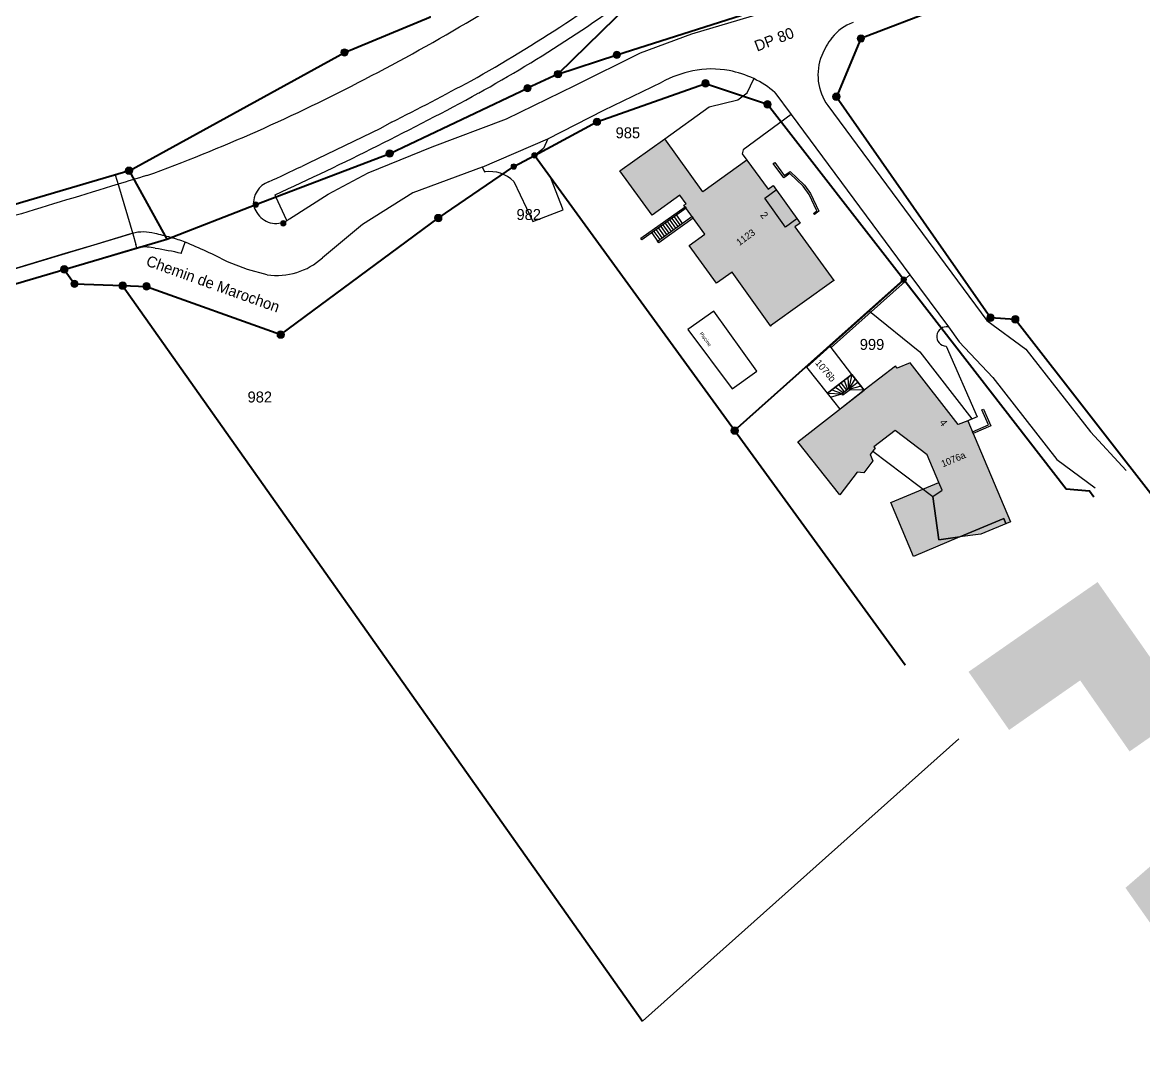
# Model space of a CAD drawing. Header units: metres. Extents: x 2505440 to 2506447, y 1143775 to 1144625.
# Drawn here: x 2505837.4 to 2505960.1, y 1143931.2 to 1144043 of the extents above; entities that cross this region are included whole.
import ezdxf
from ezdxf.lldxf.tags import DXFTag

# ---------------------------------------------------------------- set-up
doc = ezdxf.new("R2010")
doc.units = ezdxf.units.M
doc.layers.add('Cadasrte - Point limite', color=7, linetype='Continuous')
for name, color, linetype, lineweight in [('Cadastre - Bâtiment', 7, 'Continuous', 25), ('Cadastre - N°ECA', 7, 'Continuous', 15), ('Cadastre - N°parcelle', 7, 'Continuous', 15), ('Cadastre - N°police', 7, 'Continuous', 15), ('Cadastre - Parcelle', 7, 'Continuous', 40), ('Cadastre - Point limite', 7, 'Continuous', 0)]:
    doc.layers.add(name, color=color, linetype=linetype, lineweight=lineweight)
doc.layers.add('Cadastre - Nature', color=253, linetype='Rang de pavé 2019', lineweight=25, true_color=0x999999)
doc.layers.add('Cadastre - Objet divers', color=253, linetype='Continuous', lineweight=25, true_color=0x999999)
doc.styles.add('01_ECA_2019', font='', dxfattribs={"height": 0.4})
doc.styles.add('01_N°Police_2019', font='txt', dxfattribs={"height": 0.8})
doc.styles.add('01_Parcelle_2019', font='', dxfattribs={"height": 0.658})
doc.styles.get('01_ECA_2019').set_extended_font_data('Cadastra')
doc.styles.get('01_Parcelle_2019').set_extended_font_data('Cadastra')
tags = doc.linetypes.add('HIDDEN', pattern=[6, 4, -2]).pattern_tags.tags
tags[6:7] = [DXFTag(74, 4), DXFTag(75, 0), DXFTag(340, '0'), DXFTag(46, 0.0), DXFTag(50, 0.0), DXFTag(44, 0.0), DXFTag(45, 0.0)]
tags[4:5] = [DXFTag(74, 4), DXFTag(75, 0), DXFTag(340, '0'), DXFTag(46, 0.0), DXFTag(50, 0.0), DXFTag(44, 0.0), DXFTag(45, 0.0)]
tags = doc.linetypes.add('LINETYPE012', pattern=[8, 4, -4]).pattern_tags.tags
tags[6:7] = [DXFTag(74, 4), DXFTag(75, 0), DXFTag(340, '0'), DXFTag(46, 0.0), DXFTag(50, 0.0), DXFTag(44, 0.0), DXFTag(45, 0.0)]
tags[4:5] = [DXFTag(74, 4), DXFTag(75, 0), DXFTag(340, '0'), DXFTag(46, 0.0), DXFTag(50, 0.0), DXFTag(44, 0.0), DXFTag(45, 0.0)]
tags = doc.linetypes.add('Rang de pavé 2019', pattern=[1, 0.5, -0.5]).pattern_tags.tags
tags[6:7] = [DXFTag(74, 4), DXFTag(75, 0), DXFTag(340, '0'), DXFTag(46, 0.0), DXFTag(50, 0.0), DXFTag(44, 0.0), DXFTag(45, 0.0)]
tags[4:5] = [DXFTag(74, 4), DXFTag(75, 0), DXFTag(340, '0'), DXFTag(46, 0.0), DXFTag(50, 0.0), DXFTag(44, 0.0), DXFTag(45, 0.0)]

# ---------------------------------------------------------------- blocks, each defined once
blk = doc.blocks.new('Cheville', base_point=(9.461, 59.844))
at = {"layer": 'Cadastre - Point limite', "linetype": 'Continuous', "true_color": 0xfefefe}
blk.add_hatch(color=7, dxfattribs=at).paths.add_polyline_path([(9.629, 59.844, -1), (9.293, 59.844, -1)])
at = {"layer": 'Cadastre - Point limite', "lineweight": 0, "ltscale": 6}
blk.add_circle((9.461, 59.844), 0.168, dxfattribs=at)
blk = doc.blocks.new('2')
at = {"layer": 'Cadasrte - Point limite', "color": 7, "ltscale": 0.5}
blk.add_circle((0, 0), 0.05, dxfattribs=at)
at = {"layer": 'Cadastre - Point limite'}
blk.add_blockref('Cheville', (0, 0), dxfattribs=at)
blk = doc.blocks.new('6')
at = {"layer": 'Cadasrte - Point limite', "color": 7, "ltscale": 0.5}
blk.add_circle((0, 0), 0.0028, dxfattribs=at)
blk = doc.blocks.new('Borne', base_point=(9.461, 69.945))
at = {"layer": 'Cadastre - Point limite', "linetype": 'Continuous', "true_color": 0xfefefe}
blk.add_hatch(color=7, dxfattribs=at).paths.add_polyline_path([(9.695, 69.945, -1), (9.227, 69.945, -1)])
at = {"layer": 'Cadastre - Point limite', "lineweight": 0, "ltscale": 6}
blk.add_circle((9.461, 69.945), 0.234, dxfattribs=at)
blk = doc.blocks.new('1')
at = {"layer": 'Cadasrte - Point limite', "color": 7, "ltscale": 0.5}
blk.add_circle((0, 0), 0.05, dxfattribs=at)
at = {"layer": 'Cadastre - Point limite'}
blk.add_blockref('Borne', (0, 0), dxfattribs=at)

msp = doc.modelspace()

# ---------------------------------------------------------------- hatches: boundary and pattern name
at = {"layer": 'Cadastre - Bâtiment', "linetype": 'Continuous', "true_color": 0xc0c0c0}
h = msp.add_hatch(color=9, dxfattribs=at)
h.paths.add_polyline_path([(2506272.56, 1143959.88), (2506277.26, 1143961.45), (2506277.92, 1143959.5), (2506273.21, 1143957.92)])
h.paths.add_polyline_path([(2506155.41, 1143944.4), (2506153.08, 1143947.77), (2506154.82, 1143948.97), (2506157.15, 1143945.6)])
h.paths.add_polyline_path([(2506247.64, 1143950.26), (2506253.75, 1143952.92), (2506261.48, 1143956.23), (2506264.77, 1143948.33), (2506255.6, 1143944.42), (2506255.03, 1143945.75), (2506250.4, 1143943.78)])
h.paths.add_polyline_path([(2506125.7, 1143969.02), (2506127.09, 1143969.19), (2506126.58, 1143973.25), (2506129.85, 1143973.68), (2506129.83, 1143973.89), (2506132.26, 1143974.2), (2506131.93, 1143976.9), (2506137.02, 1143979.25), (2506138.68, 1143975.62), (2506139.74, 1143967.12), (2506127.17, 1143965.5), (2506126.88, 1143967.65), (2506125.89, 1143967.52)])
h.paths.add_polyline_path([(2506096.18, 1144114.08), (2506107.39, 1144117.85), (2506108.65, 1144114.38), (2506114.38, 1144116.46), (2506116.26, 1144110.95), (2506110.14, 1144108.98), (2506109.78, 1144110.05), (2506098.81, 1144106.33)])
h.paths.add_polyline_path([(2506094.68, 1143893.91), (2506091.95, 1143892.6), (2506090.2, 1143896.28), (2506101.28, 1143901.57), (2506102.87, 1143898.31), (2506106.09, 1143899.85), (2506109.14, 1143893.49), (2506097.51, 1143887.95)])
h.paths.add_polyline_path([(2506425.33, 1143800.8), (2506429.27, 1143801.46), (2506427.31, 1143813.28), (2506434.42, 1143814.44), (2506433.65, 1143819.17), (2506441.27, 1143820.48), (2506442.02, 1143815.7), (2506443.72, 1143815.97), (2506447.08, 1143795.66), (2506426.74, 1143792.29)])
h.paths.add_polyline_path([(2505985.09, 1143994.04), (2505983.15, 1143996.41), (2505986.31, 1143998.98), (2505988.25, 1143996.6)])
h.paths.add_polyline_path([(2505956.46, 1144103.67), (2505960.86, 1144105.39), (2505962.93, 1144100.04), (2505958.52, 1144098.34), (2505957.55, 1144100.86)])
h.paths.add_polyline_path([(2505971.54, 1143988.92), (2505971.94, 1143989.24), (2505980.52, 1143996.14), (2505983.35, 1143992.62), (2505988.27, 1143986.49), (2505984.26, 1143983.24), (2505982.9, 1143984.91), (2505977.95, 1143980.93)])
h.paths.add_polyline_path([(2505955.06, 1143981.82), (2505958.64, 1143976.7), (2505964.92, 1143967.72), (2505958.56, 1143963.29), (2505953.15, 1143971.06), (2505945.38, 1143965.64), (2505940.94, 1143972), (2505950.23, 1143978.47)])
h.paths.add_polyline_path([(2506027.35, 1143881.72), (2506030.79, 1143883.62), (2506031.61, 1143882.12), (2506028.17, 1143880.21)])
h.paths.add_polyline_path([(2505910.39, 1144018.62), (2505912.09, 1144019.86), (2505909.8, 1144023.04), (2505910.03, 1144023.2), (2505909.36, 1144024.13), (2505906.33, 1144021.95), (2505902.8, 1144026.8), (2505907.71, 1144030.31), (2505911.86, 1144024.51), (2505916.69, 1144027.97), (2505919.01, 1144024.79), (2505919.57, 1144025.2), (2505922.51, 1144021.08), (2505921.95, 1144020.67), (2505926.2, 1144014.79), (2505919.29, 1144009.83), (2505915.06, 1144015.72), (2505913.36, 1144014.5)])
h.paths.add_polyline_path([(2505992.56, 1143903.3), (2505999.65, 1143909.01), (2506000.53, 1143907.92), (2506004.61, 1143911.2), (2506005.69, 1143909.86), (2506008.97, 1143905.8), (2506012.71, 1143908.82), (2506015.46, 1143905.4), (2506000.54, 1143893.38)])
h.paths.add_polyline_path([(2505616.6, 1143838.34), (2505620.03, 1143833.62), (2505622.17, 1143830.67), (2505617.58, 1143827.35), (2505612.02, 1143835.02)])
h.paths.add_polyline_path([(2505584.9, 1143859.97), (2505587.22, 1143861.86), (2505590.99, 1143857.21), (2505588.67, 1143855.33)])
h.paths.add_polyline_path([(2505496.29, 1143827.74), (2505491.34, 1143834.35), (2505489.52, 1143836.77), (2505497.95, 1143843.05), (2505502.65, 1143836.74), (2505503.39, 1143835.74), (2505499.43, 1143832.81), (2505500.74, 1143831.04)])
h.paths.add_polyline_path([(2505482.69, 1143835.42), (2505485.21, 1143837.29), (2505488.81, 1143832.45), (2505486.31, 1143830.58)])
h.paths.add_polyline_path([(2505469.34, 1143876.78), (2505475.2, 1143879.76), (2505477.81, 1143881.09), (2505477.88, 1143880.95), (2505479.17, 1143881.64), (2505480.16, 1143879.71), (2505482.85, 1143881.09), (2505486.61, 1143873.7), (2505482.47, 1143871.59), (2505481.44, 1143873.64), (2505473.08, 1143869.4)])
h.paths.add_polyline_path([(2505532.57, 1143872.61), (2505536.1, 1143875.27), (2505541.38, 1143879.25), (2505544.69, 1143874.86), (2505542.11, 1143872.93), (2505544.83, 1143869.28), (2505538.6, 1143864.61)])
h.paths.add_polyline_path([(2506061.21, 1144090.11), (2506058.65, 1144088.53), (2506058.34, 1144089.05), (2506055.53, 1144093.65), (2506058.08, 1144095.21)])
h.paths.add_polyline_path([(2506010.42, 1144124.96), (2506009.61, 1144129.85), (2506012.6, 1144130.34), (2506013.41, 1144125.47)])
h.paths.add_polyline_path([(2506035.19, 1144129.08), (2506032.2, 1144128.58), (2506031.38, 1144133.46), (2506034.38, 1144133.97)])
h.paths.add_polyline_path([(2506012.23, 1144150.82), (2506011.41, 1144155.7), (2506014.41, 1144156.2), (2506015.2, 1144151.31)])
h.paths.add_polyline_path([(2505926.84, 1143991.35), (2505922.28, 1143997.17), (2505929.53, 1144002.8), (2505932.95, 1144005.45), (2505933.13, 1144005.22), (2505934.56, 1144005.8), (2505939.8, 1143999.05), (2505940.86, 1143999.47), (2505945.52, 1143988.42), (2505942.29, 1143987.07), (2505939.97, 1143986.75), (2505934.92, 1143984.62), (2505932.44, 1143990.52), (2505937.69, 1143992.72), (2505936.42, 1143995.74), (2505932.9, 1143998.41), (2505930.59, 1143996.61), (2505930.74, 1143996.42), (2505930.56, 1143996.28), (2505930.18, 1143995.76), (2505930.47, 1143995.07), (2505929.47, 1143993.75), (2505928.74, 1143993.85)])
h.paths.add_polyline_path([(2506000.9, 1143990.87), (2505997.53, 1143995.1), (2505994.47, 1144002.02), (2505992.5, 1144004.52), (2505991.11, 1144007.7), (2505999.4, 1144011.32), (2506007.19, 1143993.61)])
h.paths.add_polyline_path([(2506205.71, 1144043.63), (2506206.5, 1144042.14), (2506202.85, 1144040.2), (2506202.05, 1144041.66)])
h.paths.add_polyline_path([(2506221, 1143963.09), (2506215.48, 1143960.73), (2506214.79, 1143962.35), (2506213.27, 1143965.89), (2506218.78, 1143968.24)])
h.paths.add_polyline_path([(2506162.01, 1143973.6), (2506158.27, 1143981.87), (2506169.59, 1143987.07), (2506169.72, 1143986.73), (2506171.45, 1143983.04), (2506175.93, 1143985.11), (2506179.61, 1143977.11), (2506174.79, 1143974.92), (2506173.72, 1143977.18), (2506169.45, 1143975.17), (2506168.77, 1143976.67)])
h.paths.add_polyline_path([(2505971.46, 1143958.32), (2505973.3, 1143955.71), (2505974.38, 1143954.18), (2505982.05, 1143943.21), (2505974, 1143936.05), (2505966, 1143947.47), (2505961.14, 1143944.06), (2505958.11, 1143948.37), (2505961.72, 1143951.5), (2505965.56, 1143954.19)])
h.paths.add_polyline_path([(2506020.14, 1143960.9), (2506027.44, 1143950.89), (2506013.5, 1143940.69), (2506011.52, 1143943.4), (2506009.11, 1143941.64), (2506003.81, 1143948.96)])
h.paths.add_polyline_path([(2506112.35, 1143970.05), (2506111.12, 1143972.75), (2506116.33, 1143975.1), (2506117.56, 1143972.42)])
h.paths.add_polyline_path([(2505963.51, 1144089.72), (2505962.3, 1144089.24), (2505963.83, 1144085.34), (2505958.96, 1144083.48), (2505957.42, 1144087.38), (2505953.57, 1144085.86), (2505950.63, 1144093.44), (2505960.57, 1144097.27)])
h.paths.add_polyline_path([(2505989.62, 1144152.11), (2505992.6, 1144152.6), (2505993.41, 1144147.71), (2505990.43, 1144147.22)])
h.paths.add_polyline_path([(2505461.99, 1143864.82), (2505468.51, 1143856.55), (2505463.62, 1143852.71), (2505464.24, 1143851.93), (2505464.1, 1143851.81), (2505456.76, 1143846.05), (2505449.63, 1143855.09), (2505456.98, 1143860.88)])
h.paths.add_polyline_path([(2505467.6, 1143999.25), (2505473.15, 1144002.25), (2505472.04, 1144004.31), (2505480.65, 1144008.98), (2505489.54, 1143992.71), (2505480.94, 1143988.01), (2505478.55, 1143992.39), (2505473, 1143989.36)])
h.paths.add_polyline_path([(2505469.95, 1144028.79), (2505478.79, 1144012.44), (2505470.15, 1144007.78), (2505467.79, 1144012.17), (2505462.24, 1144009.18), (2505456.89, 1144019.06), (2505462.43, 1144022.07), (2505461.31, 1144024.13)])
h.paths.add_polyline_path([(2505500.2, 1143972.82), (2505495.8, 1143970.45), (2505491.58, 1143968.18), (2505489.21, 1143972.55), (2505483.68, 1143969.55), (2505478.3, 1143979.47), (2505483.86, 1143982.47), (2505482.75, 1143984.53), (2505491.36, 1143989.18)])
h.paths.add_polyline_path([(2505987.33, 1144128.47), (2505989.15, 1144134.24), (2505995.59, 1144132.2), (2505993.78, 1144126.44)])
h.paths.add_polyline_path([(2506037.14, 1144201.02), (2506038.84, 1144192.17), (2506027.12, 1144189.92), (2506026.33, 1144193.96), (2506024.82, 1144193.66), (2506023.91, 1144198.5)])
h.paths.add_polyline_path([(2505448.24, 1144048.23), (2505448, 1144048.68), (2505446.37, 1144047.79), (2505444.83, 1144050.63), (2505455.14, 1144056.1), (2505457, 1144052.67), (2505458.39, 1144053.42), (2505468.41, 1144034.94), (2505458.41, 1144029.55), (2505457.55, 1144031.11), (2505449.76, 1144026.84), (2505440.48, 1144044)])
h.paths.add_polyline_path([(2505625.49, 1143813.53), (2505626.58, 1143811.98), (2505631.56, 1143815.48), (2505634.21, 1143811.73), (2505637.52, 1143814.02), (2505638.33, 1143812.88), (2505635.03, 1143810.57), (2505635.26, 1143810.24), (2505634.81, 1143809.92), (2505636.77, 1143807.14), (2505632.56, 1143804.16), (2505630.6, 1143806.95), (2505628.96, 1143805.8), (2505626.04, 1143809.97), (2505624.21, 1143808.68), (2505623.63, 1143809.5), (2505620.52, 1143807.32), (2505622.9, 1143803.93), (2505617.25, 1143799.97), (2505617.59, 1143799.5), (2505617.41, 1143799.37), (2505618.71, 1143797.55), (2505615.11, 1143794.97), (2505613.81, 1143796.8), (2505613.44, 1143796.54), (2505608.93, 1143802.87), (2505608.61, 1143803.32), (2505620.61, 1143811.82), (2505621.44, 1143810.66), (2505622.35, 1143811.3)])
h.paths.add_polyline_path([(2505467.26, 1143816.3), (2505464.79, 1143821.81), (2505470.28, 1143824.26), (2505472.74, 1143818.76), (2505470.91, 1143817.94)])
h.paths.add_polyline_path([(2505519.99, 1143846.67), (2505515.67, 1143852.68), (2505511.29, 1143849.52), (2505507.84, 1143854.3), (2505512.36, 1143857.52), (2505514.84, 1143854.09), (2505520.28, 1143858.02), (2505524.47, 1143861.04), (2505529.76, 1143853.72)])
h.paths.add_polyline_path([(2505504.77, 1143894.6), (2505505.68, 1143892.78), (2505507.6, 1143893.74), (2505510.01, 1143888.98), (2505505.05, 1143886.47), (2505504.15, 1143888.25), (2505494.43, 1143883.32), (2505490.58, 1143890.95), (2505500.42, 1143895.94), (2505501.85, 1143893.12)])
h.paths.add_polyline_path([(2505588.04, 1143825.19), (2505585.39, 1143828.81), (2505596.98, 1143837.29), (2505596.87, 1143837.3), (2505605.67, 1143843.78), (2505608.27, 1143840.87), (2505607.68, 1143840.34), (2505610.48, 1143837.2), (2505599.3, 1143828.92), (2505597.15, 1143831.86), (2505595.18, 1143830.42), (2505593.99, 1143832.05), (2505591.26, 1143830.05), (2505592.45, 1143828.42)])
h.paths.add_polyline_path([(2506209.29, 1144094.54), (2506212.97, 1144096.33), (2506212.3, 1144097.71), (2506214.1, 1144098.58), (2506214.77, 1144097.21), (2506215.85, 1144097.74), (2506217.21, 1144098.4), (2506219.35, 1144094.03), (2506220.29, 1144092.13), (2506212.37, 1144088.25)])
h.paths.add_polyline_path([(2506152.03, 1144091.99), (2506140.94, 1144086.99), (2506139.36, 1144090.49), (2506142.57, 1144091.94), (2506141.08, 1144095.26), (2506148.9, 1144098.91)])
h.paths.add_polyline_path([(2506318.2, 1144075.04), (2506319.18, 1144079.52), (2506322.28, 1144078.85), (2506322.54, 1144080.03), (2506323.9, 1144079.74), (2506322.7, 1144074.07)])
h.paths.add_polyline_path([(2506339.61, 1144100.41), (2506344.21, 1144092.48), (2506343.73, 1144089.54), (2506339.54, 1144087.02), (2506334.02, 1144096.18), (2506336.48, 1144097.51), (2506336.04, 1144098.33)])
h.paths.add_polyline_path([(2506262.25, 1144079.96), (2506260.9, 1144085.82), (2506267.46, 1144087.33), (2506269.72, 1144077.57), (2506266.76, 1144076.88), (2506265.86, 1144080.79)])
h.paths.add_polyline_path([(2506121.86, 1144174.21), (2506106.74, 1144169.09), (2506083.49, 1144161.19), (2506044.99, 1144148.15), (2506024.51, 1144144.77), (2506009.77, 1144142.33), (2506008.47, 1144150.2), (2506010.79, 1144150.58), (2506011.19, 1144148.15), (2506022.44, 1144150.01), (2506021.66, 1144154.65), (2506024.62, 1144155.16), (2506025.41, 1144150.5), (2506026.45, 1144150.67), (2506024.7, 1144160.9), (2506041.45, 1144163.68), (2506043.19, 1144153.44), (2506043.69, 1144153.52), (2506044.18, 1144153.69), (2506043.38, 1144158.48), (2506046.17, 1144159.43), (2506047.73, 1144154.89), (2506054.37, 1144157.14), (2506052.85, 1144161.62), (2506055.73, 1144162.6), (2506057.25, 1144158.12), (2506058.19, 1144158.44), (2506054.85, 1144168.27), (2506070.91, 1144173.72), (2506074.28, 1144163.89), (2506075.23, 1144164.21), (2506073.72, 1144168.68), (2506076.57, 1144169.64), (2506078.08, 1144165.18), (2506084.64, 1144167.4), (2506083.11, 1144171.86), (2506085.97, 1144172.85), (2506087.5, 1144168.37), (2506087.51, 1144168.37), (2506088.48, 1144168.7), (2506085.14, 1144178.56), (2506093.18, 1144181.27), (2506101.21, 1144183.99), (2506104.58, 1144174.14), (2506104.58, 1144174.14), (2506104.98, 1144174.28), (2506105.57, 1144174.48), (2506105.57, 1144174.48), (2506104.05, 1144178.97), (2506106.92, 1144179.93), (2506108.43, 1144175.45), (2506108.43, 1144175.45), (2506120.1, 1144179.41)])
h.paths.add_polyline_path([(2506105.57, 1144174.48), (2506105.64, 1144174.28), (2506108.5, 1144175.25), (2506108.43, 1144175.45)])
h.paths.add_polyline_path([(2506088.55, 1144168.49), (2506096.59, 1144171.21), (2506104.65, 1144173.94), (2506104.58, 1144174.14), (2506088.48, 1144168.69)])
h.paths.add_polyline_path([(2506084.64, 1144167.4), (2506084.64, 1144167.4), (2506084.71, 1144167.18), (2506087.58, 1144168.16), (2506087.51, 1144168.37)])
h.paths.add_polyline_path([(2506075.23, 1144164.21), (2506075.3, 1144163.99), (2506078.16, 1144164.95), (2506078.08, 1144165.18), (2506078.08, 1144165.18), (2506075.23, 1144164.21)])
h.paths.add_polyline_path([(2506058.26, 1144158.23), (2506074.36, 1144163.67), (2506074.28, 1144163.89), (2506074.28, 1144163.89), (2506072.5, 1144163.29), (2506058.19, 1144158.44), (2506058.19, 1144158.44)])
h.paths.add_polyline_path([(2506054.37, 1144157.14), (2506054.44, 1144156.94), (2506057.32, 1144157.91), (2506057.25, 1144158.12), (2506057.25, 1144158.12), (2506054.37, 1144157.14)])
h.paths.add_polyline_path([(2506047.73, 1144154.89), (2506047.73, 1144154.89), (2506044.18, 1144153.69), (2506044.18, 1144153.69), (2506044.21, 1144153.53), (2506047.77, 1144154.75)])
h.paths.add_polyline_path([(2506026.49, 1144150.43), (2506043.22, 1144153.23), (2506043.19, 1144153.44), (2506043.19, 1144153.44), (2506026.45, 1144150.67)])
h.paths.add_polyline_path([(2506022.44, 1144150.01), (2506022.48, 1144149.77), (2506025.45, 1144150.27), (2506025.41, 1144150.5), (2506025.41, 1144150.5), (2506022.44, 1144150.01)])
h.paths.add_polyline_path([(2506234.65, 1144037.97), (2506233.47, 1144039.99), (2506231.63, 1144043.14), (2506236.44, 1144045.95), (2506239.46, 1144040.78)])
h.paths.add_polyline_path([(2506208.76, 1144059.01), (2506206.63, 1144063.65), (2506209.12, 1144064.81), (2506207.79, 1144067.73), (2506215.4, 1144071.21), (2506216.83, 1144068.09), (2506215.21, 1144067.35), (2506218.63, 1144059.88), (2506211.61, 1144056.65), (2506210.22, 1144059.68)])
h.paths.add_polyline_path([(2506156.13, 1144088.65), (2506161.71, 1144091.32), (2506164.57, 1144085.35), (2506158.99, 1144082.71), (2506158.77, 1144083.16)])
h.paths.add_polyline_path([(2506243.89, 1143969.52), (2506243.79, 1143969.57), (2506242.39, 1143968.12), (2506240.34, 1143968.13), (2506240.34, 1143968.01), (2506237.06, 1143966.61), (2506236.11, 1143968.83), (2506232.23, 1143967.16), (2506231.98, 1143967.73), (2506226.51, 1143965.39), (2506224.64, 1143969.75), (2506230.13, 1143972.1), (2506230.04, 1143972.34), (2506244.06, 1143978.29), (2506247.18, 1143970.94)])
h.paths.add_polyline_path([(2506184.04, 1144085.02), (2506183.14, 1144087.22), (2506186.47, 1144088.59), (2506187.37, 1144086.39)])
h.paths.add_polyline_path([(2506286.52, 1144045.33), (2506293.17, 1144048), (2506294.72, 1144044.1), (2506305.57, 1144048.43), (2506309.17, 1144039.35), (2506297.02, 1144034.52), (2506295.16, 1144039.11), (2506292.34, 1144037.97), (2506292.71, 1144037.04), (2506290.43, 1144036.12), (2506289.42, 1144038.71), (2506289.15, 1144038.61)])
h.paths.add_polyline_path([(2506168.48, 1144103.39), (2506166.88, 1144107.69), (2506168.09, 1144108.14), (2506166.65, 1144112.01), (2506168.13, 1144112.56), (2506167.6, 1144113.99), (2506172.24, 1144115.72), (2506172.78, 1144114.25), (2506177.25, 1144115.88), (2506178.92, 1144111.3), (2506178.68, 1144111.21), (2506180.04, 1144107.52), (2506174.23, 1144105.41), (2506174.7, 1144104.14), (2506170.13, 1144102.45), (2506169.62, 1144103.82)])
h.paths.add_polyline_path([(2506148.03, 1144125.69), (2506142.27, 1144123.09), (2506141.91, 1144123.89), (2506134.69, 1144120.62), (2506130.88, 1144129.06), (2506136.21, 1144131.47), (2506136.66, 1144131.67), (2506137.37, 1144130.06), (2506144.63, 1144133.27), (2506147.76, 1144126.29)])
h.paths.add_polyline_path([(2506160.35, 1144033.87), (2506155.07, 1144031.62), (2506154.46, 1144033.04), (2506150.36, 1144031.29), (2506147.2, 1144038.64), (2506155.48, 1144042.18), (2506156.56, 1144039.64), (2506157.68, 1144040.12)])
h.paths.add_polyline_path([(2506133.82, 1144030.89), (2506138.51, 1144020.9), (2506134.33, 1144018.97), (2506135.01, 1144017.51), (2506131.91, 1144016.08), (2506126.59, 1144027.52)])
h.paths.add_polyline_path([(2506074.18, 1144098.15), (2506071.76, 1144105.28), (2506068.65, 1144104.22), (2506067.52, 1144107.57), (2506073.22, 1144109.52), (2506074.35, 1144106.18), (2506081.92, 1144108.74), (2506082.24, 1144107.82), (2506086.16, 1144096.19), (2506080.27, 1144094.17), (2506078.44, 1144099.59)])
h.paths.add_polyline_path([(2506120.95, 1144051.05), (2506127.64, 1144054.36), (2506126.95, 1144055.49), (2506128.51, 1144056.24), (2506129.09, 1144055.07), (2506131.52, 1144056.27), (2506135.33, 1144048.58), (2506124.75, 1144043.34)])
h.paths.add_polyline_path([(2505991.1, 1144061.56), (2505989.25, 1144064.77), (2505988.84, 1144064.54), (2505988.44, 1144065.21), (2505990.58, 1144066.55), (2505989.87, 1144067.68), (2505991.72, 1144068.77), (2505990.91, 1144070.14), (2505995.24, 1144072.71), (2505996, 1144071.43), (2505998.41, 1144072.87), (2505998.25, 1144073.14), (2506002.05, 1144075.4), (2506002.84, 1144074.07), (2506010.77, 1144060.7), (2506008.58, 1144059.41), (2506004.53, 1144060.45), (2506003.96, 1144060.12), (2506003.62, 1144060.69), (2506000.41, 1144058.77), (2505998.28, 1144062.39), (2505996.19, 1144061.17), (2505994.71, 1144063.68)])
h.paths.add_polyline_path([(2506052.38, 1144084.72), (2506050.87, 1144086.96), (2506053.34, 1144088.64), (2506056.7, 1144083.67), (2506054.22, 1144081.99)])
h.paths.add_polyline_path([(2506143.26, 1144156.71), (2506126.92, 1144151.39), (2506123.5, 1144161.83), (2506139.85, 1144167.16)])
h.paths.add_polyline_path([(2506013.81, 1144021.26), (2506020.28, 1144024.2), (2506019.74, 1144025.38), (2506022.5, 1144026.63), (2506023.03, 1144025.45), (2506026.21, 1144026.88), (2506031.54, 1144015.13), (2506027.74, 1144013.41), (2506026.58, 1144015.97), (2506017.96, 1144012.08)])
h.paths.add_polyline_path([(2506044.34, 1144032.53), (2506041.29, 1144037.61), (2506045.75, 1144040.2), (2506047.93, 1144036.44), (2506051.63, 1144038.59), (2506052.32, 1144037.46), (2506053.34, 1144038.09), (2506058.46, 1144029.32), (2506049.82, 1144024.25), (2506044.78, 1144032.72)])
h.paths.add_polyline_path([(2506190.53, 1144123.3), (2506198.52, 1144125.42), (2506199.72, 1144120.86), (2506202.43, 1144121.58), (2506203.25, 1144118.44), (2506203.63, 1144117), (2506206, 1144117.62), (2506207.15, 1144113.27), (2506194.14, 1144109.83), (2506193.52, 1144112.02)])
h.paths.add_polyline_path([(2506072.49, 1144003.69), (2506076.72, 1143996.35), (2506068.98, 1143991.87), (2506064.72, 1143999.2)])
h.paths.add_polyline_path([(2506443.13, 1143859.09), (2506444.15, 1143851.16), (2506431.91, 1143849.58), (2506430.86, 1143857.53)])
h.paths.add_polyline_path([(2506360.24, 1143870.58), (2506362.73, 1143865.83), (2506360.13, 1143864.46), (2506357.68, 1143869.22)])
h.paths.add_polyline_path([(2505543.56, 1143788.62), (2505548.85, 1143781.94), (2505540.17, 1143775.05), (2505534.87, 1143781.76)])
h.paths.add_polyline_path([(2506074.15, 1144040.08), (2506069.12, 1144048.73), (2506072.89, 1144050.92), (2506072.17, 1144052.17), (2506074.31, 1144053.4), (2506075, 1144052.17), (2506077.82, 1144053.77), (2506082.82, 1144045.07)])
h.paths.add_polyline_path([(2506066.7, 1143876.26), (2506063.76, 1143874.86), (2506067.32, 1143867.4), (2506066.81, 1143867.16), (2506068.67, 1143863.28), (2506068.49, 1143863.2), (2506069.42, 1143861.25), (2506061.54, 1143857.48), (2506058.88, 1143863.12), (2506058.71, 1143863.04), (2506058.62, 1143863.22), (2506053.19, 1143860.65), (2506049.85, 1143867.61), (2506048.9, 1143869.6), (2506060.52, 1143875.12), (2506058.03, 1143880.27), (2506058.21, 1143880.35), (2506063.53, 1143882.89)])
h.paths.add_polyline_path([(2506333.62, 1143977.22), (2506331.13, 1143981.08), (2506333.43, 1143982.56), (2506335.93, 1143978.71)])
h.paths.add_polyline_path([(2506287.12, 1143969.95), (2506300.05, 1143974.26), (2506303.22, 1143964.74), (2506290.29, 1143960.43)])

# ---------------------------------------------------------------- linework, layer by layer
at = {"layer": 'Cadastre - Bâtiment', "ltscale": 0.5}
msp.add_line((2505928.18, 1144004.54), (2505925.8, 1144007.62), dxfattribs=at)
at = {"layer": 'Cadastre - Bâtiment', "linetype": 'Continuous', "ltscale": 0.5, "flags": 128}
for points in [[(2505916.69, 1144027.97), (2505919.01, 1144024.79), (2505919.57, 1144025.2), (2505922.51, 1144021.08), (2505921.95, 1144020.67), (2505926.2, 1144014.79), (2505919.29, 1144009.83), (2505915.06, 1144015.72), (2505913.36, 1144014.5), (2505910.39, 1144018.62), (2505912.09, 1144019.86), (2505909.8, 1144023.04), (2505910.03, 1144023.2), (2505909.36, 1144024.13), (2505906.33, 1144021.95), (2505902.8, 1144026.8), (2505907.71, 1144030.31)], [(2505916.69, 1144027.97), (2505911.86, 1144024.51), (2505907.71, 1144030.31)], [(2505928.18, 1144004.54), (2505925.5, 1144002.48), (2505923.25, 1144005.34), (2505925.8, 1144007.62)], [(2505940.86, 1143999.47), (2505939.8, 1143999.05), (2505934.56, 1144005.8), (2505933.13, 1144005.22), (2505932.95, 1144005.45), (2505929.53, 1144002.8)], [(2505940.86, 1143999.47), (2505945.52, 1143988.42), (2505942.29, 1143987.07), (2505939.97, 1143986.75), (2505934.92, 1143984.62), (2505932.44, 1143990.52), (2505937.69, 1143992.72), (2505936.42, 1143995.74), (2505932.9, 1143998.41), (2505930.59, 1143996.61), (2505930.74, 1143996.42), (2505930.56, 1143996.28), (2505930.18, 1143995.76), (2505930.47, 1143995.07), (2505929.47, 1143993.75), (2505928.74, 1143993.85), (2505926.84, 1143991.35), (2505922.28, 1143997.17), (2505929.53, 1144002.8)]]:
    msp.add_lwpolyline(points, dxfattribs=at)
at = {"layer": 'Cadastre - Nature', "color": 252, "linetype": 'Continuous', "ltscale": 0.25, "true_color": 0x848284}
for p, q in [((2505919.76, 1144035.37), (2505921.54, 1144032.96)), ((2505877.81, 1144032.11), (2505876.59, 1144031.42)), ((2505921.54, 1144032.96), (2505934.51, 1144015.42)), ((2505887.72, 1144027.21), (2505894.91, 1144030.31)), ((2505887.72, 1144027.21), (2505888.03, 1144026.67)), ((2505806.71, 1144014.32), (2505847.58, 1144026.37)), ((2505847.58, 1144026.37), (2505849.09, 1144026.81)), ((2505847.58, 1144026.37), (2505847.93, 1144025.18)), ((2505847.93, 1144025.18), (2505849.49, 1144019.91)), ((2505865.17, 1144023.94), (2505865.07, 1144024.16)), ((2505866.37, 1144021.37), (2505865.17, 1144023.94)), ((2505849.49, 1144019.91), (2505849.83, 1144018.73)), ((2505849.94, 1144018.36), (2505849.83, 1144018.73)), ((2505854.81, 1144017.77), (2505855.24, 1144019)), ((2505925.8, 1144007.62), (2505934.51, 1144015.42)), ((2505934.51, 1144015.42), (2505938.73, 1144009.72)), ((2505938.73, 1144009.72), (2505939.93, 1144008.09)), ((2505929.53, 1144002.8), (2505928.18, 1144004.54))]:
    msp.add_line(p, q, dxfattribs=at)
at = {"layer": 'Cadastre - Nature', "color": 252, "linetype": 'Continuous', "ltscale": 0.25, "true_color": 0x848284, "flags": 128}
for points in [[(2505849.09, 1144026.81), (2505872.66, 1144039.75), (2505882.06, 1144043.66), (2505876.34, 1144063.21), (2505718.41, 1144040.1)], [(2505866.64, 1144021.55), (2505870.88, 1144024.24), (2505875.27, 1144026.58), (2505882.27, 1144029.42), (2505890.39, 1144032.5), (2505897.88, 1144036.14), (2505905.05, 1144039.72), (2505910.66, 1144041.77), (2505926.52, 1144046.53), (2505935.25, 1144049.52), (2505942.47, 1144053.52), (2505945.22, 1144055.25)], [(2505894.91, 1144030.31), (2505901.04, 1144033.45), (2505907.37, 1144036.51)], [(2505907.71, 1144030.31), (2505912.56, 1144033.81), (2505915.69, 1144034.56), (2505916.73, 1144035.32), (2505917.44, 1144036.88)], [(2505925.54, 1144033.94), (2505942.94, 1144010.43), (2505947.2, 1144007.28), (2505954.28, 1143998.24), (2505958.18, 1143994.03)], [(2505921.54, 1144032.96), (2505916.27, 1144029.11), (2505916.18, 1144028.67), (2505916.69, 1144027.97)], [(2505876.59, 1144031.42), (2505868.73, 1144027.63), (2505867.98, 1144027.29)], [(2505894.91, 1144030.31), (2505894.44, 1144029.26), (2505893.44, 1144028.49), (2505895.25, 1144026.01)], [(2505887.72, 1144027.21), (2505880.15, 1144024.39), (2505874.62, 1144020.92), (2505870.25, 1144017.29)], [(2505891.18, 1144025.64), (2505893.28, 1144021.26), (2505896.58, 1144022.55), (2505895.25, 1144026.01)], [(2505895.25, 1144026.01), (2505915.35, 1143998.39), (2505934.02, 1143972.74)], [(2505791.58, 1144002.73), (2505804.93, 1144006.61), (2505808.8, 1144007.71), (2505824.69, 1144012.49), (2505849.13, 1144019.86)], [(2505849.13, 1144019.86), (2505845.19, 1144018.66), (2505842.05, 1144017.74), (2505834.22, 1144015.37), (2505824.69, 1144012.49), (2505808.8, 1144007.71), (2505804.93, 1144006.61), (2505805.1, 1144006.03), (2505805.34, 1144005.23)], [(2505850.19, 1144018.43), (2505849.94, 1144018.36), (2505842, 1144016.02), (2505825.17, 1144010.96)], [(2505939.89, 1143964.67), (2505905.28, 1143933.8), (2505848.39, 1144014.25), (2505843.12, 1144014.44), (2505842, 1144016.02), (2505849.94, 1144018.36)], [(2505864.19, 1144015.44), (2505862.05, 1144016.01), (2505859.87, 1144016.86)], [(2505938.49, 1144007.62), (2505941.89, 1143999.9), (2505940.86, 1143999.47)], [(2505939.93, 1144008.09), (2505943.59, 1144004.2), (2505950.6, 1143995.23), (2505954.81, 1143992.13)]]:
    msp.add_lwpolyline(points, dxfattribs=at)
at = {"layer": 'Cadastre - Nature', "color": 252, "linetype": 'Continuous', "ltscale": 0.25, "true_color": 0x848284}
for centre, radius, start, end in [((2505781.6, 1144218.65), 204.35, 297.1585, 304.7509), ((2505806.59, 1144179.9), 164.03, 299.1571, 307.6296), ((2505807.98, 1144178.02), 163.3, 299.0652, 307.3366), ((2505930.02, 1144038.24), 5.09, 109.7607, 142.2497), ((2505932.46, 1144036.35), 8.18, 142.2081, 157.8816), ((2505930.17, 1144037.28), 5.71, 157.8702, 215.77), ((2505913.09, 1144026.02), 11.94, 101.2365, 118.5911), ((2505912.82, 1144027.37), 10.57, 79.4629, 101.2542), ((2505912.81, 1144027.26), 10.68, 64.3194, 79.5042), ((2505784.48, 1144208.91), 194.38, 290.024, 297.7135), ((2505692.52, 1144397.37), 409.57, 296.8978, 298.272), ((2505912.8, 1144027.23), 10.71, 49.4793, 64.3446), ((2505707.78, 1144366.49), 376.73, 294.6767, 298.4596), ((2505692.52, 1144397.37), 409.57, 294.807, 295.3665), ((2516792.7, 1107981.69), 37668.73, 106.886146, 106.89115), ((2505888.59, 1144023.06), 3.66, 44.8606, 98.805), ((2516792.7, 1107981.69), 37668.72, 106.89115, 106.927011), ((2505865.19, 1144023.25), 2.48, 109.7057, 185.7056), ((2505864.81, 1144023.51), 2.14, 193.4742, 216.3601), ((2505865.16, 1144023.43), 2.39, 209.8783, 300.5077), ((2505865.16, 1144023.43), 2.39, 300.5077, 308.3387), ((2505850.64, 1144015.38), 4.73, 104.3822, 108.6935), ((2505850.64, 1144015.38), 4.73, 74.5243, 104.3822), ((2505846.25, 1143993.34), 27.2, 74.1483, 77.9952), ((2505846.25, 1143993.34), 27.2, 70.691, 74.1483), ((2505829.6, 1143957.59), 66.55, 62.9474, 67.3388), ((2505850.77, 1144013.61), 4.86, 75.9146, 96.8107), ((2505845.47, 1143976.33), 42.48, 77.2983, 81.2306), ((2505865.28, 1144022.74), 7.38, 261.5345, 312.3597), ((2505938.52, 1144008.67), 1.06, 173.3198, 268.098), ((2505938.52, 1144008.68), 1.06, 78.7988, 173.7365)]:
    msp.add_arc(centre, radius, start, end, dxfattribs=at)
at = {"layer": 'Cadastre - Objet divers', "ltscale": 0.5}
for p, q in [((2505907.75, 1144021.06), (2505908.39, 1144020.18)), ((2505908, 1144021.24), (2505908.63, 1144020.35)), ((2505908.25, 1144021.41), (2505908.88, 1144020.53)), ((2505908.49, 1144021.59), (2505909.13, 1144020.7)), ((2505908.74, 1144021.76), (2505909.37, 1144020.88)), ((2505908.99, 1144021.94), (2505909.62, 1144021.05)), ((2505906.28, 1144020.01), (2505906.91, 1144019.12)), ((2505906.52, 1144020.18), (2505907.15, 1144019.3)), ((2505906.77, 1144020.36), (2505907.4, 1144019.47)), ((2505907.02, 1144020.53), (2505907.65, 1144019.65)), ((2505907.26, 1144020.71), (2505907.9, 1144019.82)), ((2505907.51, 1144020.89), (2505908.14, 1144020)), ((2505927.32, 1144003.88), (2505927.7, 1144002.9)), ((2505927.72, 1144004.19), (2505927.79, 1144002.97)), ((2505928.18, 1144004.54), (2505927.85, 1144003.02)), ((2505928.52, 1144004.1), (2505927.88, 1144002.98)), ((2505925.98, 1144002.84), (2505927.13, 1144002.46)), ((2505926.37, 1144003.15), (2505927.23, 1144002.54)), ((2505926.73, 1144003.42), (2505927.34, 1144002.62)), ((2505926.97, 1144003.6), (2505927.58, 1144002.81)), ((2505928.86, 1144003.67), (2505927.92, 1144002.94)), ((2505929.19, 1144003.23), (2505927.95, 1144002.9)), ((2505929.53, 1144002.8), (2505927.98, 1144002.86)), ((2505925.5, 1144002.48), (2505927.07, 1144002.41)), ((2505925.85, 1144002.05), (2505927.07, 1144002.41))]:
    msp.add_line(p, q, dxfattribs=at)
at = {"layer": 'Cadastre - Objet divers', "linetype": 'Continuous', "ltscale": 0.5, "flags": 128}
for points in [[(2505919.73, 1144027.71), (2505920.76, 1144026.28), (2505921.42, 1144026.73), (2505922.99, 1144025.25), (2505923.66, 1144024.31), (2505924.57, 1144022.39), (2505924.1, 1144022.01), (2505923.99, 1144022.15), (2505924.35, 1144022.44), (2505923.51, 1144024.22), (2505922.86, 1144025.13), (2505921.4, 1144026.5), (2505920.72, 1144026.03), (2505919.58, 1144027.61)], [(2505905.07, 1144019.42), (2505909.92, 1144022.88), (2505910.04, 1144022.7), (2505905.2, 1144019.24)], [(2505906.91, 1144019.12), (2505910.68, 1144021.81), (2505910.81, 1144021.63), (2505907.04, 1144018.94)], [(2505925.8, 1144007.62), (2505933.86, 1144014.84), (2505933.99, 1144014.69), (2505925.92, 1144007.46)], [(2505926.88, 1144000.74), (2505925.5, 1144002.48), (2505928.18, 1144004.54), (2505929.53, 1144002.8)], [(2505927.07, 1144002.41), (2505927.85, 1144003.02), (2505927.98, 1144002.86), (2505927.19, 1144002.26)], [(2505941.37, 1143998.26), (2505943.13, 1143999.02), (2505942.41, 1144000.65), (2505942.59, 1144000.73), (2505943.39, 1143998.91), (2505941.44, 1143998.08)]]:
    msp.add_lwpolyline(points, close=True, dxfattribs=at)
at = {"layer": 'Cadastre - Objet divers', "linetype": 'HIDDEN', "ltscale": 0.25, "flags": 128}
for points in [[(2505922.17, 1144021.55), (2505920.91, 1144020.65), (2505918.64, 1144023.82), (2505919.9, 1144024.73)], [(2505930.09, 1144011.46), (2505935.6, 1144007), (2505941.31, 1143999.66), (2505940.86, 1143999.47)], [(2505930.47, 1143996.15), (2505937.02, 1143991.18), (2505937.69, 1143986.43), (2505939.97, 1143986.75), (2505944.79, 1143988.77), (2505945.03, 1143988.21), (2505944.79, 1143988.77), (2505939.97, 1143986.75), (2505937.69, 1143986.43), (2505937.02, 1143991.18), (2505938.05, 1143991.87), (2505937.69, 1143992.72)]]:
    msp.add_lwpolyline(points, dxfattribs=at)
at = {"layer": 'Cadastre - Objet divers', "linetype": 'LINETYPE012', "ltscale": 0.25, "flags": 128}
msp.add_lwpolyline([(2505917.77, 1144004.87), (2505913.06, 1144011.44), (2505910.23, 1144009.43), (2505915.08, 1144002.97)], close=True, dxfattribs=at)
at = {"layer": 'Cadastre - Parcelle', "ltscale": 0.5}
for p, q in [((2505896.02, 1144037.38), (2505902.46, 1144039.49)), ((2505896.02, 1144037.38), (2505892.69, 1144035.84)), ((2505915.35, 1143998.39), (2505893.44, 1144028.49)), ((2505849.09, 1144026.81), (2505853.23, 1144019.32)), ((2505853.23, 1144019.32), (2505862.96, 1144023.1)), ((2505842, 1144016.02), (2505853.23, 1144019.32)), ((2505842, 1144016.02), (2505843.12, 1144014.44)), ((2505843.12, 1144014.44), (2505848.39, 1144014.25)), ((2505848.39, 1144014.25), (2505905.28, 1143933.8)), ((2505915.35, 1143998.39), (2505933.85, 1144014.9)), ((2505934.02, 1143972.74), (2505915.35, 1143998.39))]:
    msp.add_line(p, q, dxfattribs=at)
at = {"layer": 'Cadastre - Parcelle', "linetype": 'Continuous', "ltscale": 0.5, "flags": 128}
for points in [[(2505932.63, 1144075.09), (2505923.73, 1144063.22), (2505908.63, 1144049.75), (2505896.02, 1144037.38)], [(2505978.62, 1144070.24), (2505966.5, 1144063.25), (2505949.26, 1144051.15), (2505937.93, 1144044.63), (2505929.16, 1144041.28), (2505926.48, 1144034.91), (2505943.34, 1144010.74), (2505946.05, 1144010.56), (2505962.66, 1143989.22)], [(2505902.46, 1144039.49), (2505931.44, 1144048.75), (2505944.47, 1144056.43)], [(2505849.09, 1144026.81), (2505872.66, 1144039.75), (2505882.06, 1144043.66)], [(2505862.96, 1144023.1), (2505877.61, 1144028.7), (2505892.69, 1144035.84)], [(2505893.44, 1144028.49), (2505900.28, 1144032.16), (2505912.16, 1144036.37), (2505918.94, 1144034.08), (2505933.85, 1144014.9)], [(2505848.39, 1144014.25), (2505851, 1144014.16), (2505865.69, 1144008.89), (2505882.92, 1144021.63), (2505891.18, 1144027.27), (2505893.44, 1144028.49)], [(2505849.09, 1144026.81), (2505759.87, 1144000.51), (2505741.69, 1143992.03), (2505726.03, 1143980.24), (2505724.94, 1143979.33)], [(2505727.42, 1143960.58), (2505726.52, 1143967.56), (2505730.77, 1143973.69), (2505745.42, 1143985.36), (2505763.04, 1143992.78), (2505842, 1144016.02)], [(2505933.85, 1144014.9), (2505951.63, 1143992.02), (2505954.19, 1143991.79), (2505954.64, 1143991.13)]]:
    msp.add_lwpolyline(points, dxfattribs=at)

# ---------------------------------------------------------------- block references
at = {"layer": 'Cadastre - Point limite', "ltscale": 0.5, "xscale": 1.75, "yscale": 1.75}
for name, p in [('1', (2505929.16, 1144041.28)), ('1', (2505872.66, 1144039.75)), ('1', (2505902.46, 1144039.49)), ('1', (2505896.02, 1144037.38)), ('1', (2505892.69, 1144035.84)), ('1', (2505912.16, 1144036.37)), ('1', (2505926.48, 1144034.91)), ('1', (2505918.94, 1144034.08)), ('1', (2505900.28, 1144032.16)), ('6', (2505907.71, 1144030.31)), ('1', (2505877.61, 1144028.7)), ('2', (2505893.44, 1144028.49)), ('1', (2505849.09, 1144026.81)), ('2', (2505891.18, 1144027.27)), ('6', (2505916.69, 1144027.97)), ('6', (2505902.8, 1144026.8)), ('6', (2505919.01, 1144024.79)), ('6', (2505919.57, 1144025.2)), ('6', (2505909.36, 1144024.13)), ('6', (2505911.86, 1144024.51)), ('2', (2505862.96, 1144023.1)), ('6', (2505909.8, 1144023.04)), ('6', (2505910.03, 1144023.2)), ('2', (2505865.96, 1144021.06, 596.8)), ('1', (2505882.92, 1144021.63)), ('6', (2505906.33, 1144021.95)), ('6', (2505922.51, 1144021.08)), ('6', (2505912.09, 1144019.86)), ('6', (2505921.95, 1144020.67)), ('6', (2505910.39, 1144018.62)), ('1', (2505842, 1144016.02)), ('6', (2505915.06, 1144015.72)), ('2', (2505933.85, 1144014.9)), ('1', (2505843.12, 1144014.44)), ('1', (2505848.39, 1144014.25)), ('1', (2505851, 1144014.16)), ('6', (2505913.36, 1144014.5)), ('6', (2505926.2, 1144014.79)), ('1', (2505943.34, 1144010.74)), ('1', (2505946.05, 1144010.56)), ('1', (2505865.69, 1144008.89)), ('6', (2505919.29, 1144009.83)), ('6', (2505925.8, 1144007.62)), ('6', (2505923.25, 1144005.34)), ('6', (2505932.95, 1144005.45)), ('6', (2505933.13, 1144005.22)), ('6', (2505934.56, 1144005.8)), ('6', (2505928.18, 1144004.54)), ('6', (2505925.5, 1144002.48)), ('6', (2505939.8, 1143999.05)), ('6', (2505940.86, 1143999.47)), ('1', (2505915.35, 1143998.39)), ('6', (2505932.9, 1143998.41)), ('6', (2505922.28, 1143997.17)), ('6', (2505930.59, 1143996.61)), ('6', (2505930.18, 1143995.76)), ('6', (2505930.56, 1143996.28)), ('6', (2505930.74, 1143996.42)), ('6', (2505936.42, 1143995.74)), ('6', (2505930.47, 1143995.07))]:
    msp.add_blockref(name, p, dxfattribs=at)

# ---------------------------------------------------------------- texts
at = {"layer": 'Cadastre - N°ECA', "style": '01_ECA_2019'}
for s, rotation, p in [('1123', 36.09, (2505915.87, 1144018.57)), ('1076b', 310.5, (2505924.11, 1144005.76)), ('1076a', 22.5, (2505938.13, 1143994.36))]:
    msp.add_text(s, height=0.75, rotation=rotation, dxfattribs=at).set_placement(p)
at = {"layer": 'Cadastre - N°parcelle', "style": '01_Parcelle_2019'}
msp.add_text('DP 80', height=1.2, rotation=20.7986, dxfattribs=at).set_placement((2505917.8, 1144039.83))
for s, p in [('985', (2505902.33, 1144030.36)), ('982', (2505891.48, 1144021.42)), ('999', (2505929.04, 1144007.21)), ('982', (2505862.06, 1144001.46))]:
    msp.add_text(s, height=1.2, dxfattribs=at).set_placement(p)
at = {"layer": 'Cadastre - N°police', "color": 7, "style": '01_N°Police_2019'}
for s, height, rotation, p in [('2', 0.8, 307.89, (2505918.09, 1144021.94)), ('Chemin de Marochon', 1.2, 340.2679, (2505850.86, 1144016.46)), ('4', 0.8, 307.89, (2505937.7, 1143999.24))]:
    msp.add_text(s, height=height, rotation=rotation, dxfattribs=at).set_placement(p)
at = {"layer": 'Cadastre - Objet divers', "style": '01_ECA_2019'}
msp.add_text('Piscine', height=0.4, rotation=306.09, dxfattribs=at).set_placement((2505911.48, 1144008.98))

doc.saveas('drawing.dxf')
